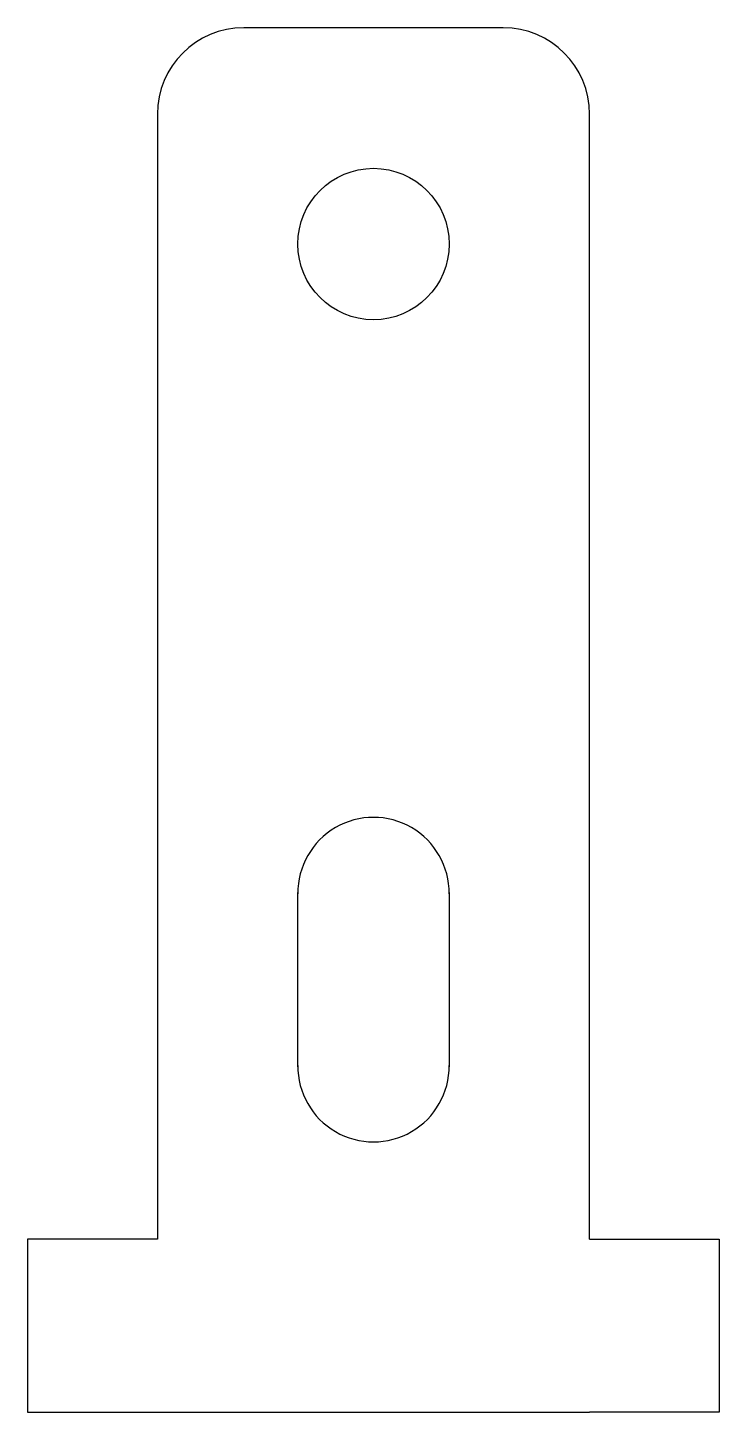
# Model space of a CAD drawing. Header units: millimetres. Extents: x -3 to 13, y 0 to 32.
import ezdxf

# ---------------------------------------------------------------- set-up
doc = ezdxf.new("R2010")
doc.units = ezdxf.units.MM
doc.layers.get('0').update_dxf_attribs({"linetype": 'CONTINUOUS'})

msp = doc.modelspace()

# ---------------------------------------------------------------- linework, layer by layer
for p, q in [((8, 32), (2, 32)), ((0, 30), (0, 4)), ((10, 4), (10, 30)), ((3.25, 7.984), (3.25, 12.016)), ((6.75, 12.016), (6.75, 7.984)), ((-2.5, 4), (-3, 4)), ((-3, 4), (-3, 0)), ((0, 4), (-2.5, 4)), ((10, 4), (12, 4)), ((12, 4), (13, 4)), ((13, 4), (13, 0)), ((-3, 0), (-2.5, 0)), ((-2.5, 0), (0, 0)), ((0, 0), (10, 0)), ((12, 0), (10, 0)), ((13, 0), (12, 0))]:
    msp.add_line(p, q)
msp.add_circle((5, 27), 1.75)
for centre, radius, start, end in [((2, 30), 2, 90, 180), ((8, 30), 2, 0, 90), ((5, 12), 1.75, -0.5136, 180.5136), ((5, 8), 1.75, -180.5136, 0.5136)]:
    msp.add_arc(centre, radius, start, end)

doc.saveas('drawing.dxf')
